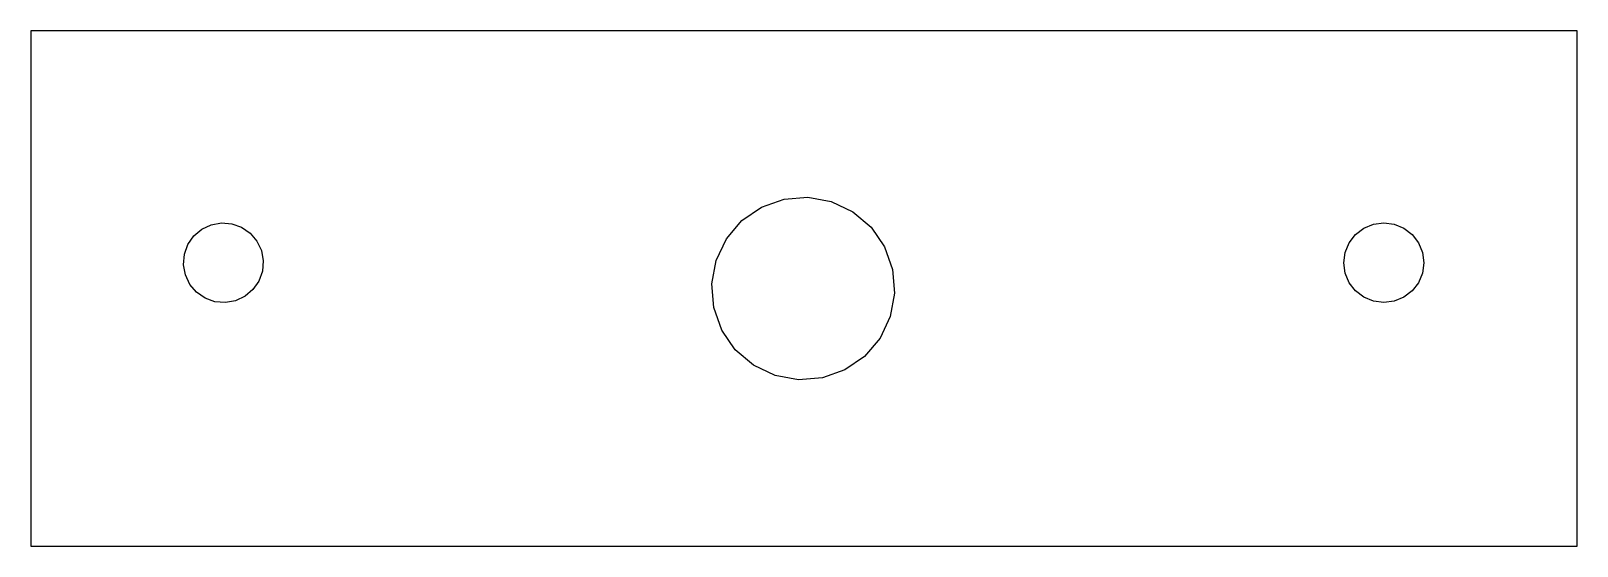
# Model space of a CAD drawing. Extents: x -38.8 to 21.2, y -10.6 to 9.4.
import ezdxf

# ---------------------------------------------------------------- set-up
doc = ezdxf.new("R2010")
doc.units = 0
doc.header["$MEASUREMENT"] = 0
doc.layers.get('0').update_dxf_attribs({"linetype": 'CONTINUOUS'})

msp = doc.modelspace()

# ---------------------------------------------------------------- linework, layer by layer
for p, q in [((21.216, 9.437), (-38.784, 9.437)), ((-38.784, 9.437), (-38.784, -10.563)), ((21.216, -10.563), (21.216, 9.437)), ((-11.194, 2.071), (-10.431, 2.597)), ((-10.431, 2.597), (-9.558, 2.908)), ((-9.558, 2.908), (-8.635, 2.982)), ((-8.635, 2.982), (-7.723, 2.815)), ((-7.723, 2.815), (-6.886, 2.417)), ((-6.886, 2.417), (-6.18, 1.817)), ((-32.154, 1.74), (-31.788, 1.913)), ((-31.788, 1.913), (-31.39, 1.985)), ((-31.39, 1.985), (-30.987, 1.952)), ((-30.987, 1.952), (-30.606, 1.815)), ((-30.606, 1.815), (-30.273, 1.585)), ((-11.795, 1.365), (-11.194, 2.071)), ((-6.18, 1.817), (-5.654, 1.054)), ((12.941, 1.779), (13.315, 1.934)), ((13.315, 1.934), (13.716, 1.987)), ((13.716, 1.987), (14.118, 1.934)), ((14.118, 1.934), (14.491, 1.779)), ((-32.693, 1.146), (-32.463, 1.478)), ((-32.463, 1.478), (-32.154, 1.74)), ((-30.273, 1.585), (-30.011, 1.276)), ((-30.011, 1.276), (-29.839, 0.911)), ((-12.193, 0.528), (-11.795, 1.365)), ((12.219, 0.838), (12.374, 1.212)), ((12.374, 1.212), (12.62, 1.533)), ((12.62, 1.533), (12.941, 1.779)), ((14.491, 1.779), (14.812, 1.533)), ((14.812, 1.533), (15.059, 1.212)), ((15.059, 1.212), (15.214, 0.838)), ((-32.863, 0.361), (-32.829, 0.765)), ((-32.829, 0.765), (-32.693, 1.146)), ((-29.839, 0.911), (-29.766, 0.512)), ((-5.654, 1.054), (-5.343, 0.181)), ((12.166, 0.437), (12.219, 0.838)), ((15.214, 0.838), (15.266, 0.437)), ((-32.79, -0.037), (-32.863, 0.361)), ((-29.8, 0.109), (-29.936, -0.272)), ((-29.766, 0.512), (-29.8, 0.109)), ((-12.36, -0.383), (-12.193, 0.528)), ((-5.343, 0.181), (-5.269, -0.743)), ((12.219, 0.036), (12.166, 0.437)), ((12.374, -0.338), (12.219, 0.036)), ((15.214, 0.036), (15.059, -0.338)), ((15.266, 0.437), (15.214, 0.036)), ((-32.617, -0.403), (-32.79, -0.037)), ((-32.356, -0.711), (-32.617, -0.403)), ((-29.936, -0.272), (-30.166, -0.604)), ((-12.286, -1.307), (-12.36, -0.383)), ((12.62, -0.659), (12.374, -0.338)), ((15.059, -0.338), (14.812, -0.659)), ((-32.023, -0.942), (-32.356, -0.711)), ((-31.642, -1.078), (-32.023, -0.942)), ((-31.239, -1.111), (-31.642, -1.078)), ((-30.841, -1.039), (-31.239, -1.111)), ((-30.475, -0.866), (-30.841, -1.039)), ((-30.166, -0.604), (-30.475, -0.866)), ((-5.269, -0.743), (-5.436, -1.655)), ((12.941, -0.905), (12.62, -0.659)), ((13.315, -1.06), (12.941, -0.905)), ((13.716, -1.113), (13.315, -1.06)), ((14.118, -1.06), (13.716, -1.113)), ((14.491, -0.905), (14.118, -1.06)), ((14.812, -0.659), (14.491, -0.905)), ((-11.975, -2.18), (-12.286, -1.307)), ((-5.436, -1.655), (-5.834, -2.492)), ((-11.449, -2.943), (-11.975, -2.18)), ((-10.743, -3.544), (-11.449, -2.943)), ((-5.834, -2.492), (-6.435, -3.197)), ((-9.906, -3.941), (-10.743, -3.544)), ((-6.435, -3.197), (-7.198, -3.723)), ((-8.994, -4.109), (-9.906, -3.941)), ((-8.071, -4.034), (-8.994, -4.109)), ((-7.198, -3.723), (-8.071, -4.034)), ((-38.784, -10.563), (21.216, -10.563))]:
    msp.add_line(p, q)

doc.saveas('drawing.dxf')
